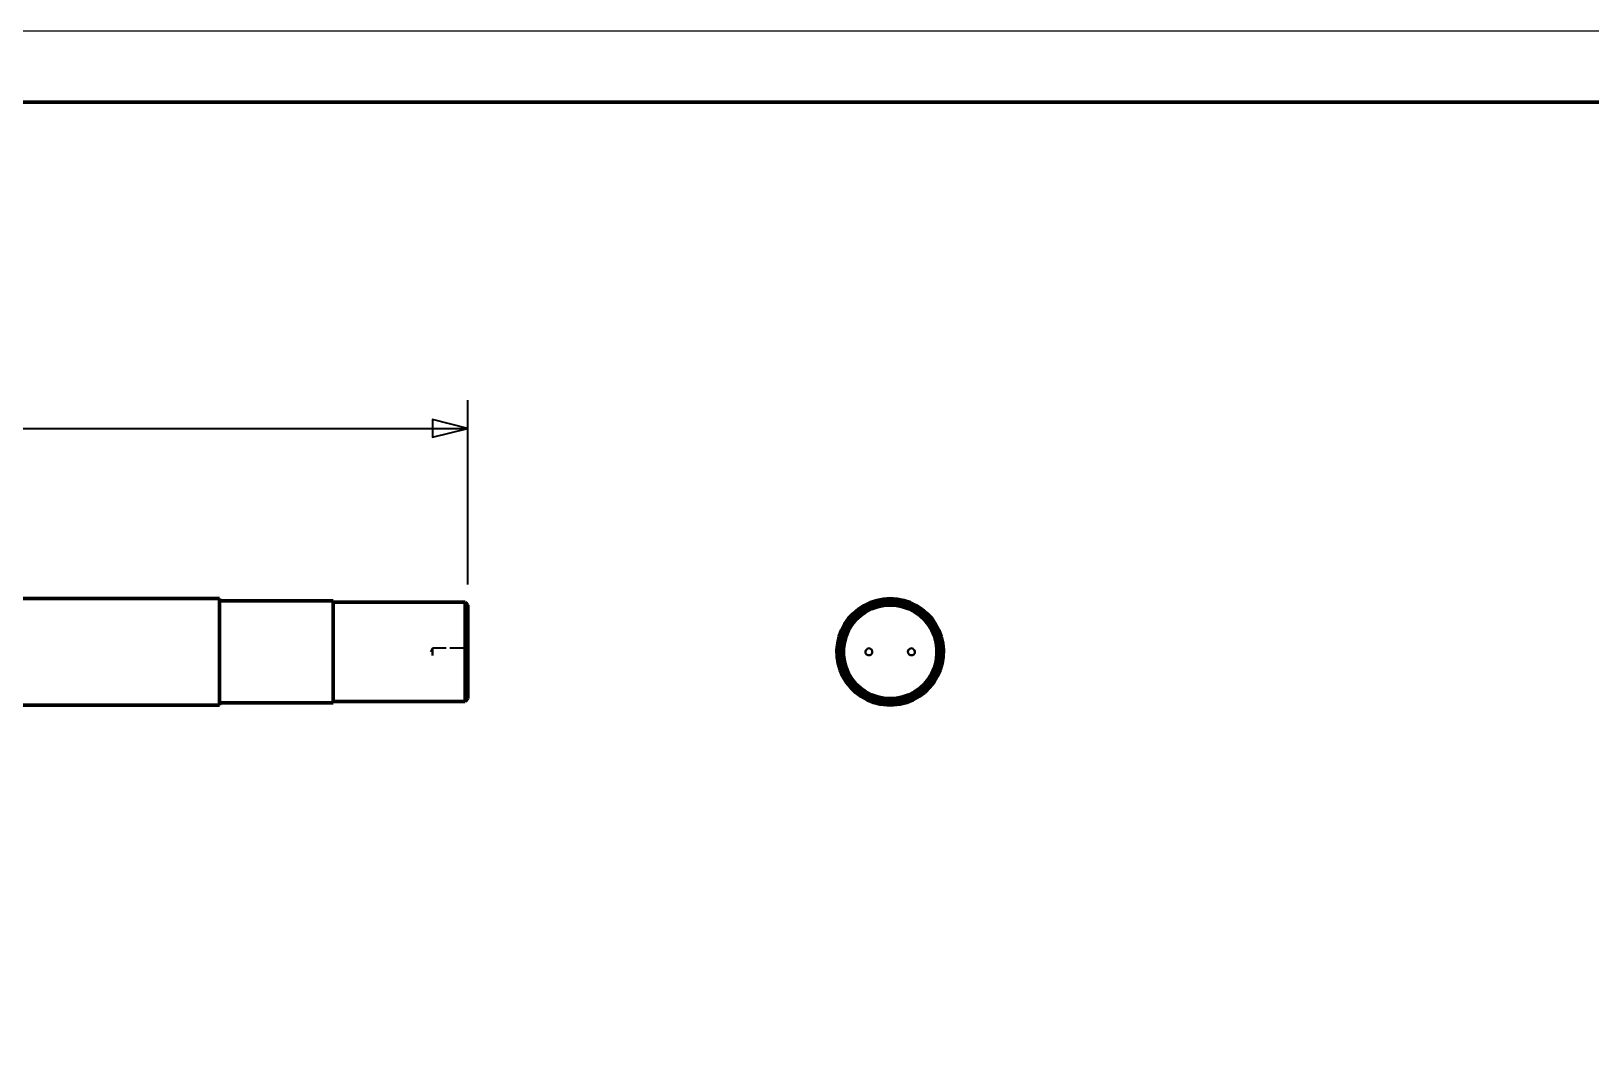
# Model space of a CAD drawing. Header units: millimetres. Extents: x 0 to 420, y 0 to 297.
# Drawn here: x 200.2 to 310.1, y 225 to 297 of the extents above; entities that cross this region are included whole.
import ezdxf

# ---------------------------------------------------------------- set-up
doc = ezdxf.new("R2010")
doc.units = ezdxf.units.MM
doc.linetypes.add('DASHED', pattern=[1.524, 1.27, -0.254])

msp = doc.modelspace()

# ---------------------------------------------------------------- linework, layer by layer
at = {"color": 7, "lineweight": 35}
for p, q in [((231, 258), (231, 271)), ((65, 269), (231, 269))]:
    msp.add_line(p, q, dxfattribs=at)
at = {"color": 1, "lineweight": 70}
for p, q in [((213.5, 257), (88.5, 257)), ((213.5, 256.91), (213.5, 257)), ((213.5, 256.63), (213.5, 256.91)), ((221.5, 256.85), (213.5, 256.85)), ((213.5, 256.18), (213.5, 256.63)), ((213.5, 255.59), (213.5, 256.18)), ((221.5, 256.76), (221.5, 256.85)), ((221.5, 256.49), (221.5, 256.76)), ((230.8, 256.75), (221.5, 256.75)), ((221.5, 256.06), (221.5, 256.49)), ((221.5, 255.49), (221.5, 256.06)), ((230.8, 256.66), (230.8, 256.75)), ((231, 256.55), (230.8, 256.75)), ((230.8, 256.4), (230.8, 256.66)), ((230.8, 255.99), (230.8, 256.4)), ((231, 256.55), (231, 256.47)), ((231, 256.47), (231, 256.22)), ((231, 256.22), (231, 255.83)), ((258.51, 256.26), (258.14, 255.94)), ((258.56, 256.11), (258.2, 255.8)), ((258.91, 256.52), (258.51, 256.26)), ((258.95, 256.37), (258.56, 256.11)), ((258.62, 256.03), (259, 256.28)), ((259.03, 256.07), (258.67, 255.81)), ((259.34, 256.73), (258.91, 256.52)), ((259.37, 256.58), (258.95, 256.37)), ((259, 256.28), (259.41, 256.48)), ((259.43, 256.28), (259.03, 256.07)), ((259.8, 256.88), (259.34, 256.73)), ((259.82, 256.73), (259.37, 256.58)), ((259.41, 256.48), (259.84, 256.63)), ((259.86, 256.43), (259.43, 256.28)), ((260.27, 256.97), (259.8, 256.88)), ((260.28, 256.82), (259.82, 256.73)), ((259.84, 256.63), (260.29, 256.72)), ((260.3, 256.52), (259.86, 256.43)), ((260.75, 257), (260.27, 256.97)), ((260.75, 256.85), (260.28, 256.82)), ((260.29, 256.72), (260.75, 256.75)), ((260.75, 256.55), (260.3, 256.52)), ((261.23, 256.97), (260.75, 257)), ((261.22, 256.82), (260.75, 256.85)), ((260.75, 256.75), (261.2, 256.72)), ((261.2, 256.52), (260.75, 256.55)), ((261.2, 256.72), (261.65, 256.63)), ((261.64, 256.43), (261.2, 256.52)), ((261.68, 256.73), (261.22, 256.82)), ((261.7, 256.88), (261.23, 256.97)), ((262.06, 256.28), (261.64, 256.43)), ((261.65, 256.63), (262.09, 256.48)), ((262.13, 256.58), (261.68, 256.73)), ((262.16, 256.73), (261.7, 256.88)), ((262.46, 256.07), (262.06, 256.28)), ((262.09, 256.48), (262.5, 256.28)), ((262.55, 256.37), (262.13, 256.58)), ((262.59, 256.52), (262.16, 256.73)), ((262.83, 255.81), (262.46, 256.07)), ((262.5, 256.28), (262.88, 256.03)), ((262.94, 256.11), (262.55, 256.37)), ((262.99, 256.26), (262.59, 256.52)), ((263.29, 255.8), (262.94, 256.11)), ((263.36, 255.94), (262.99, 256.26)), ((213.5, 254.88), (213.5, 255.59)), ((221.5, 254.81), (221.5, 255.49)), ((230.8, 255.43), (230.8, 255.99)), ((230.8, 254.77), (230.8, 255.43)), ((231, 255.83), (231, 255.31)), ((231, 255.31), (231, 254.68)), ((257.54, 255.19), (257.32, 254.77)), ((257.63, 255.05), (257.42, 254.63)), ((257.51, 254.59), (257.72, 255)), ((257.82, 255.59), (257.54, 255.19)), ((257.89, 255.44), (257.63, 255.05)), ((257.72, 255), (257.97, 255.38)), ((258.14, 255.94), (257.82, 255.59)), ((258.05, 255.15), (257.82, 254.77)), ((258.2, 255.8), (257.89, 255.44)), ((257.97, 255.38), (258.27, 255.72)), ((258.34, 255.5), (258.05, 255.15)), ((258.27, 255.72), (258.62, 256.03)), ((258.67, 255.81), (258.34, 255.5)), ((263.16, 255.5), (262.83, 255.81)), ((262.88, 256.03), (263.22, 255.72)), ((263.44, 255.15), (263.16, 255.5)), ((263.22, 255.72), (263.52, 255.38)), ((263.6, 255.44), (263.29, 255.8)), ((263.68, 255.59), (263.36, 255.94)), ((263.68, 254.77), (263.44, 255.15)), ((263.52, 255.38), (263.78, 255)), ((263.87, 255.05), (263.6, 255.44)), ((263.95, 255.19), (263.68, 255.59)), ((263.78, 255), (263.98, 254.59)), ((264.07, 254.63), (263.87, 255.05)), ((264.18, 254.77), (263.95, 255.19)), ((213.5, 254.08), (213.5, 254.88)), ((213.5, 253.25), (213.5, 254.08)), ((221.5, 254.05), (221.5, 254.81)), ((221.5, 253.25), (221.5, 254.05)), ((230.8, 254.03), (230.8, 254.77)), ((230.8, 253.25), (230.8, 254.03)), ((231, 254.68), (231, 253.98)), ((231, 253.98), (231, 253.25)), ((257.05, 253.85), (257, 253.37)), ((257.15, 254.32), (257.05, 253.85)), ((257.32, 254.77), (257.15, 254.32)), ((257.27, 254.18), (257.18, 253.72)), ((257.42, 254.63), (257.27, 254.18)), ((257.28, 253.71), (257.37, 254.16)), ((257.37, 254.16), (257.51, 254.59)), ((257.52, 253.92), (257.46, 253.48)), ((257.64, 254.36), (257.52, 253.92)), ((257.82, 254.77), (257.64, 254.36)), ((263.86, 254.36), (263.68, 254.77)), ((263.98, 253.92), (263.86, 254.36)), ((263.98, 254.59), (264.13, 254.16)), ((264.04, 253.48), (263.98, 253.92)), ((264.23, 254.18), (264.07, 254.63)), ((264.13, 254.16), (264.22, 253.71)), ((264.34, 254.32), (264.18, 254.77)), ((264.32, 253.72), (264.23, 254.18)), ((264.45, 253.85), (264.34, 254.32)), ((264.5, 253.37), (264.45, 253.85)), ((213.5, 252.42), (213.5, 253.25)), ((221.5, 252.45), (221.5, 253.25)), ((230.8, 252.47), (230.8, 253.25)), ((231, 253.25), (231, 252.52)), ((257, 253.37), (257.02, 252.89)), ((257.02, 252.89), (257.09, 252.42)), ((257.18, 253.72), (257.15, 253.25)), ((257.15, 253.25), (257.18, 252.78)), ((257.18, 252.78), (257.27, 252.32)), ((257.25, 253.25), (257.28, 253.71)), ((257.28, 252.79), (257.25, 253.25)), ((257.37, 252.34), (257.28, 252.79)), ((257.46, 253.48), (257.46, 253.02)), ((257.46, 253.02), (257.52, 252.58)), ((263.98, 252.58), (264.04, 253.02)), ((264.04, 253.02), (264.04, 253.48)), ((264.22, 252.79), (264.13, 252.34)), ((264.22, 253.71), (264.25, 253.25)), ((264.25, 253.25), (264.22, 252.79)), ((264.23, 252.32), (264.32, 252.78)), ((264.35, 253.25), (264.32, 253.72)), ((264.32, 252.78), (264.35, 253.25)), ((264.4, 252.42), (264.48, 252.89)), ((264.48, 252.89), (264.5, 253.37)), ((213.5, 251.62), (213.5, 252.42)), ((221.5, 251.69), (221.5, 252.45)), ((221.5, 251.01), (221.5, 251.69)), ((230.8, 251.73), (230.8, 252.47)), ((230.8, 251.07), (230.8, 251.73)), ((231, 252.52), (231, 251.82)), ((231, 251.82), (231, 251.19)), ((257.09, 252.42), (257.23, 251.95)), ((257.23, 251.95), (257.42, 251.52)), ((257.27, 252.32), (257.42, 251.87)), ((257.51, 251.91), (257.37, 252.34)), ((257.42, 251.87), (257.63, 251.45)), ((257.72, 251.5), (257.51, 251.91)), ((257.52, 252.58), (257.64, 252.14)), ((257.64, 252.14), (257.82, 251.73)), ((257.82, 251.73), (258.05, 251.35)), ((263.44, 251.35), (263.68, 251.73)), ((263.68, 251.73), (263.86, 252.14)), ((263.98, 251.91), (263.78, 251.5)), ((263.86, 252.14), (263.98, 252.58)), ((263.87, 251.45), (264.07, 251.87)), ((264.13, 252.34), (263.98, 251.91)), ((264.07, 251.87), (264.23, 252.32)), ((264.07, 251.52), (264.27, 251.95)), ((264.27, 251.95), (264.4, 252.42)), ((213.5, 250.91), (213.5, 251.62)), ((213.5, 250.32), (213.5, 250.91)), ((221.5, 250.44), (221.5, 251.01)), ((230.8, 250.51), (230.8, 251.07)), ((231, 251.19), (231, 250.67)), ((231, 250.67), (231, 250.28)), ((257.42, 251.52), (257.67, 251.1)), ((257.63, 251.45), (257.89, 251.06)), ((257.67, 251.1), (257.97, 250.73)), ((257.97, 251.12), (257.72, 251.5)), ((257.89, 251.06), (258.2, 250.7)), ((258.27, 250.78), (257.97, 251.12)), ((257.97, 250.73), (258.32, 250.39)), ((258.05, 251.35), (258.34, 251)), ((258.2, 250.7), (258.56, 250.39)), ((258.62, 250.47), (258.27, 250.78)), ((258.34, 251), (258.67, 250.69)), ((258.67, 250.69), (259.03, 250.43)), ((262.46, 250.43), (262.83, 250.69)), ((262.83, 250.69), (263.16, 251)), ((263.22, 250.78), (262.88, 250.47)), ((262.94, 250.39), (263.29, 250.7)), ((263.16, 251), (263.44, 251.35)), ((263.18, 250.39), (263.52, 250.73)), ((263.52, 251.12), (263.22, 250.78)), ((263.29, 250.7), (263.6, 251.06)), ((263.78, 251.5), (263.52, 251.12)), ((263.52, 250.73), (263.82, 251.1)), ((263.6, 251.06), (263.87, 251.45)), ((263.82, 251.1), (264.07, 251.52)), ((88.5, 249.5), (213.5, 249.5)), ((213.5, 249.87), (213.5, 250.32)), ((213.5, 249.59), (213.5, 249.87)), ((213.5, 249.65), (221.5, 249.65)), ((213.5, 249.5), (213.5, 249.59)), ((221.5, 250.01), (221.5, 250.44)), ((221.5, 249.74), (221.5, 250.01)), ((221.5, 249.75), (230.8, 249.75)), ((221.5, 249.65), (221.5, 249.74)), ((230.8, 250.1), (230.8, 250.51)), ((230.8, 249.84), (230.8, 250.1)), ((231, 249.95), (230.8, 249.75)), ((230.8, 249.75), (230.8, 249.84)), ((231, 250.28), (231, 250.03)), ((231, 250.03), (231, 249.95)), ((258.32, 250.39), (258.7, 250.11)), ((258.56, 250.39), (258.95, 250.13)), ((259, 250.22), (258.62, 250.47)), ((258.7, 250.11), (259.12, 249.87)), ((258.95, 250.13), (259.37, 249.92)), ((259.41, 250.02), (259, 250.22)), ((259.03, 250.43), (259.43, 250.22)), ((259.12, 249.87), (259.57, 249.69)), ((259.37, 249.92), (259.82, 249.77)), ((259.84, 249.87), (259.41, 250.02)), ((259.43, 250.22), (259.86, 250.07)), ((259.57, 249.69), (260.03, 249.57)), ((259.82, 249.77), (260.28, 249.68)), ((260.29, 249.78), (259.84, 249.87)), ((259.86, 250.07), (260.3, 249.98)), ((260.03, 249.57), (260.51, 249.51)), ((260.28, 249.68), (260.75, 249.65)), ((260.75, 249.75), (260.29, 249.78)), ((260.3, 249.98), (260.75, 249.95)), ((260.51, 249.51), (260.99, 249.51)), ((260.75, 249.95), (261.2, 249.98)), ((261.2, 249.78), (260.75, 249.75)), ((260.75, 249.65), (261.22, 249.68)), ((260.99, 249.51), (261.46, 249.57)), ((261.2, 249.98), (261.64, 250.07)), ((261.65, 249.87), (261.2, 249.78)), ((261.22, 249.68), (261.68, 249.77)), ((261.46, 249.57), (261.93, 249.69)), ((261.64, 250.07), (262.06, 250.22)), ((262.09, 250.02), (261.65, 249.87)), ((261.68, 249.77), (262.13, 249.92)), ((261.93, 249.69), (262.38, 249.87)), ((262.06, 250.22), (262.46, 250.43)), ((262.5, 250.22), (262.09, 250.02)), ((262.13, 249.92), (262.55, 250.13)), ((262.38, 249.87), (262.79, 250.11)), ((262.88, 250.47), (262.5, 250.22)), ((262.55, 250.13), (262.94, 250.39)), ((262.79, 250.11), (263.18, 250.39))]:
    msp.add_line(p, q, dxfattribs=at)
at = {"color": 5, "linetype": 'DASHED', "lineweight": 35}
for p, q in [((213.5, 257), (213.5, 256.91)), ((213.5, 256.91), (213.5, 256.63)), ((213.5, 256.85), (213.5, 256.76)), ((213.5, 256.76), (213.5, 256.85)), ((213.5, 256.76), (213.5, 256.49)), ((213.5, 256.49), (213.5, 256.76)), ((213.5, 256.63), (213.5, 256.18)), ((213.5, 256.49), (213.5, 256.06)), ((213.5, 256.06), (213.5, 256.49)), ((213.5, 256.18), (213.5, 255.59)), ((213.5, 256.06), (213.5, 255.49)), ((213.5, 255.49), (213.5, 256.06)), ((221.5, 256.85), (221.5, 256.76)), ((221.5, 256.76), (221.5, 256.49)), ((221.5, 256.75), (221.5, 256.66)), ((221.5, 256.66), (221.5, 256.75)), ((221.5, 256.66), (221.5, 256.4)), ((221.5, 256.4), (221.5, 256.66)), ((221.5, 256.49), (221.5, 256.06)), ((221.5, 256.4), (221.5, 255.99)), ((221.5, 255.99), (221.5, 256.4)), ((221.5, 256.06), (221.5, 255.49)), ((230.8, 256.75), (230.8, 256.66)), ((230.8, 256.66), (230.8, 256.4)), ((230.8, 256.4), (230.8, 255.99)), ((231, 256.47), (231, 256.55)), ((231, 256.22), (231, 256.47)), ((231, 255.83), (231, 256.22)), ((258.51, 256.26), (258.14, 255.94)), ((258.56, 256.11), (258.2, 255.8)), ((258.56, 256.11), (258.2, 255.8)), ((258.56, 256.11), (258.2, 255.8)), ((258.91, 256.52), (258.51, 256.26)), ((258.95, 256.37), (258.56, 256.11)), ((258.95, 256.37), (258.56, 256.11)), ((258.95, 256.37), (258.56, 256.11)), ((258.96, 256.26), (258.58, 256)), ((258.96, 256.26), (258.58, 256)), ((259, 256.28), (258.62, 256.03)), ((258.67, 255.81), (259.03, 256.07)), ((259.34, 256.73), (258.91, 256.52)), ((259.37, 256.58), (258.95, 256.37)), ((259.37, 256.58), (258.95, 256.37)), ((259.37, 256.58), (258.95, 256.37)), ((259.38, 256.47), (258.96, 256.26)), ((259.38, 256.47), (258.96, 256.26)), ((259.41, 256.48), (259, 256.28)), ((259.03, 256.07), (259.43, 256.28)), ((259.8, 256.88), (259.34, 256.73)), ((259.82, 256.73), (259.37, 256.58)), ((259.82, 256.73), (259.37, 256.58)), ((259.82, 256.73), (259.37, 256.58)), ((259.82, 256.63), (259.38, 256.47)), ((259.82, 256.63), (259.38, 256.47)), ((259.84, 256.63), (259.41, 256.48)), ((259.43, 256.28), (259.86, 256.43)), ((260.27, 256.97), (259.8, 256.88)), ((260.28, 256.82), (259.82, 256.73)), ((260.28, 256.82), (259.82, 256.73)), ((260.28, 256.82), (259.82, 256.73)), ((260.28, 256.72), (259.82, 256.63)), ((260.28, 256.72), (259.82, 256.63)), ((260.29, 256.72), (259.84, 256.63)), ((259.86, 256.43), (260.3, 256.52)), ((260.75, 257), (260.27, 256.97)), ((260.75, 256.85), (260.28, 256.82)), ((260.75, 256.85), (260.28, 256.82)), ((260.75, 256.85), (260.28, 256.82)), ((260.75, 256.75), (260.28, 256.72)), ((260.75, 256.75), (260.28, 256.72)), ((260.75, 256.75), (260.29, 256.72)), ((260.3, 256.52), (260.75, 256.55)), ((261.23, 256.97), (260.75, 257)), ((261.22, 256.82), (260.75, 256.85)), ((261.22, 256.82), (260.75, 256.85)), ((261.22, 256.82), (260.75, 256.85)), ((261.2, 256.72), (260.75, 256.75)), ((261.21, 256.72), (260.75, 256.75)), ((261.21, 256.72), (260.75, 256.75)), ((260.75, 256.55), (261.2, 256.52)), ((261.65, 256.63), (261.2, 256.72)), ((261.2, 256.52), (261.64, 256.43)), ((261.67, 256.63), (261.21, 256.72)), ((261.67, 256.63), (261.21, 256.72)), ((261.68, 256.73), (261.22, 256.82)), ((261.68, 256.73), (261.22, 256.82)), ((261.68, 256.73), (261.22, 256.82)), ((261.7, 256.88), (261.23, 256.97)), ((261.64, 256.43), (262.06, 256.28)), ((262.09, 256.48), (261.65, 256.63)), ((262.11, 256.47), (261.67, 256.63)), ((262.11, 256.47), (261.67, 256.63)), ((262.13, 256.58), (261.68, 256.73)), ((262.13, 256.58), (261.68, 256.73)), ((262.13, 256.58), (261.68, 256.73)), ((262.16, 256.73), (261.7, 256.88)), ((262.06, 256.28), (262.46, 256.07)), ((262.5, 256.28), (262.09, 256.48)), ((262.53, 256.26), (262.11, 256.47)), ((262.53, 256.26), (262.11, 256.47)), ((262.55, 256.37), (262.13, 256.58)), ((262.55, 256.37), (262.13, 256.58)), ((262.55, 256.37), (262.13, 256.58)), ((262.59, 256.52), (262.16, 256.73)), ((262.46, 256.07), (262.83, 255.81)), ((262.88, 256.03), (262.5, 256.28)), ((262.92, 256), (262.53, 256.26)), ((262.92, 256), (262.53, 256.26)), ((262.94, 256.11), (262.55, 256.37)), ((262.94, 256.11), (262.55, 256.37)), ((262.94, 256.11), (262.55, 256.37)), ((262.99, 256.26), (262.59, 256.52)), ((263.29, 255.8), (262.94, 256.11)), ((263.29, 255.8), (262.94, 256.11)), ((263.29, 255.8), (262.94, 256.11)), ((263.36, 255.94), (262.99, 256.26)), ((213.5, 255.59), (213.5, 254.88)), ((213.5, 255.49), (213.5, 254.81)), ((213.5, 254.81), (213.5, 255.49)), ((221.5, 255.99), (221.5, 255.43)), ((221.5, 255.43), (221.5, 255.99)), ((221.5, 255.49), (221.5, 254.81)), ((221.5, 255.43), (221.5, 254.77)), ((221.5, 254.77), (221.5, 255.43)), ((230.8, 255.99), (230.8, 255.43)), ((230.8, 255.43), (230.8, 254.77)), ((231, 255.31), (231, 255.83)), ((231, 254.68), (231, 255.31)), ((257.54, 255.19), (257.32, 254.77)), ((257.63, 255.05), (257.42, 254.63)), ((257.63, 255.05), (257.42, 254.63)), ((257.63, 255.05), (257.42, 254.63)), ((257.72, 255), (257.51, 254.59)), ((257.82, 255.59), (257.54, 255.19)), ((257.89, 255.44), (257.63, 255.05)), ((257.89, 255.44), (257.63, 255.05)), ((257.89, 255.44), (257.63, 255.05)), ((257.93, 255.33), (257.68, 254.93)), ((257.93, 255.33), (257.68, 254.93)), ((257.97, 255.38), (257.72, 255)), ((258.14, 255.94), (257.82, 255.59)), ((257.82, 254.77), (258.05, 255.15)), ((258.2, 255.8), (257.89, 255.44)), ((258.2, 255.8), (257.89, 255.44)), ((258.2, 255.8), (257.89, 255.44)), ((258.23, 255.68), (257.93, 255.33)), ((258.23, 255.68), (257.93, 255.33)), ((258.27, 255.72), (257.97, 255.38)), ((258.05, 255.15), (258.34, 255.5)), ((258.58, 256), (258.23, 255.68)), ((258.58, 256), (258.23, 255.68)), ((258.62, 256.03), (258.27, 255.72)), ((258.34, 255.5), (258.67, 255.81)), ((262.83, 255.81), (263.16, 255.5)), ((263.22, 255.72), (262.88, 256.03)), ((263.26, 255.68), (262.92, 256)), ((263.26, 255.68), (262.92, 256)), ((263.16, 255.5), (263.44, 255.15)), ((263.52, 255.38), (263.22, 255.72)), ((263.57, 255.33), (263.26, 255.68)), ((263.57, 255.33), (263.26, 255.68)), ((263.6, 255.44), (263.29, 255.8)), ((263.6, 255.44), (263.29, 255.8)), ((263.6, 255.44), (263.29, 255.8)), ((263.68, 255.59), (263.36, 255.94)), ((263.44, 255.15), (263.68, 254.77)), ((263.78, 255), (263.52, 255.38)), ((263.82, 254.93), (263.57, 255.33)), ((263.82, 254.93), (263.57, 255.33)), ((263.87, 255.05), (263.6, 255.44)), ((263.87, 255.05), (263.6, 255.44)), ((263.87, 255.05), (263.6, 255.44)), ((263.95, 255.19), (263.68, 255.59)), ((263.98, 254.59), (263.78, 255)), ((264.07, 254.63), (263.87, 255.05)), ((264.07, 254.63), (263.87, 255.05)), ((264.07, 254.63), (263.87, 255.05)), ((264.18, 254.77), (263.95, 255.19)), ((213.5, 254.88), (213.5, 254.08)), ((213.5, 254.81), (213.5, 254.05)), ((213.5, 254.05), (213.5, 254.81)), ((213.5, 254.08), (213.5, 253.25)), ((213.5, 254.05), (213.5, 253.25)), ((213.5, 253.25), (213.5, 254.05)), ((221.5, 254.81), (221.5, 254.05)), ((221.5, 254.77), (221.5, 254.03)), ((221.5, 254.03), (221.5, 254.77)), ((221.5, 254.05), (221.5, 253.25)), ((221.5, 254.03), (221.5, 253.25)), ((221.5, 253.25), (221.5, 254.03)), ((230.8, 254.77), (230.8, 254.03)), ((230.8, 254.03), (230.8, 253.25)), ((231, 253.98), (231, 254.68)), ((231, 253.25), (231, 253.98)), ((257.05, 253.85), (257, 253.37)), ((257.15, 254.32), (257.05, 253.85)), ((257.32, 254.77), (257.15, 254.32)), ((257.27, 254.18), (257.18, 253.72)), ((257.27, 254.18), (257.18, 253.72)), ((257.27, 254.18), (257.18, 253.72)), ((257.42, 254.63), (257.27, 254.18)), ((257.42, 254.63), (257.27, 254.18)), ((257.42, 254.63), (257.27, 254.18)), ((257.34, 254.06), (257.27, 253.6)), ((257.34, 254.06), (257.27, 253.6)), ((257.37, 254.16), (257.28, 253.71)), ((257.48, 254.51), (257.34, 254.06)), ((257.48, 254.51), (257.34, 254.06)), ((257.51, 254.59), (257.37, 254.16)), ((257.46, 253.48), (257.52, 253.92)), ((257.68, 254.93), (257.48, 254.51)), ((257.68, 254.93), (257.48, 254.51)), ((257.52, 253.92), (257.64, 254.36)), ((257.64, 254.36), (257.82, 254.77)), ((263.68, 254.77), (263.86, 254.36)), ((264.01, 254.51), (263.82, 254.93)), ((264.01, 254.51), (263.82, 254.93)), ((263.86, 254.36), (263.98, 253.92)), ((264.13, 254.16), (263.98, 254.59)), ((263.98, 253.92), (264.04, 253.48)), ((264.15, 254.06), (264.01, 254.51)), ((264.15, 254.06), (264.01, 254.51)), ((264.23, 254.18), (264.07, 254.63)), ((264.23, 254.18), (264.07, 254.63)), ((264.23, 254.18), (264.07, 254.63)), ((264.22, 253.71), (264.13, 254.16)), ((264.23, 253.6), (264.15, 254.06)), ((264.23, 253.6), (264.15, 254.06)), ((264.34, 254.32), (264.18, 254.77)), ((264.32, 253.72), (264.23, 254.18)), ((264.32, 253.72), (264.23, 254.18)), ((264.32, 253.72), (264.23, 254.18)), ((264.45, 253.85), (264.34, 254.32)), ((264.5, 253.37), (264.45, 253.85)), ((213.5, 253.25), (213.5, 252.42)), ((213.5, 253.25), (213.5, 252.45)), ((213.5, 252.45), (213.5, 253.25)), ((221.5, 253.25), (221.5, 252.47)), ((221.5, 252.47), (221.5, 253.25)), ((221.5, 253.25), (221.5, 252.45)), ((228.5, 253.5), (228.35, 253.25)), ((228.5, 253.5), (228.35, 253.25)), ((228.5, 253.5), (228.5, 253.49)), ((228.5, 253.49), (228.5, 253.5)), ((231, 253.5), (228.5, 253.5)), ((228.5, 253.5), (228.5, 253.49)), ((228.5, 253.49), (228.5, 253.5)), ((231, 253.5), (228.5, 253.5)), ((228.5, 253.49), (228.5, 253.47)), ((228.5, 253.47), (228.5, 253.49)), ((228.5, 253.49), (228.5, 253.47)), ((228.5, 253.47), (228.5, 253.49)), ((228.5, 253.47), (228.5, 253.44)), ((228.5, 253.44), (228.5, 253.47)), ((228.5, 253.47), (228.5, 253.44)), ((228.5, 253.44), (228.5, 253.47)), ((228.5, 253.44), (228.5, 253.4)), ((228.5, 253.4), (228.5, 253.44)), ((228.5, 253.44), (228.5, 253.4)), ((228.5, 253.4), (228.5, 253.44)), ((228.5, 253.4), (228.5, 253.36)), ((228.5, 253.36), (228.5, 253.4)), ((228.5, 253.4), (228.5, 253.36)), ((228.5, 253.36), (228.5, 253.4)), ((228.5, 253.36), (228.5, 253.3)), ((228.5, 253.3), (228.5, 253.36)), ((228.5, 253.36), (228.5, 253.3)), ((228.5, 253.3), (228.5, 253.36)), ((228.5, 253.3), (228.5, 253.25)), ((228.5, 253.25), (228.5, 253.3)), ((228.5, 253.3), (228.5, 253.25)), ((228.5, 253.25), (228.5, 253.3)), ((228.5, 253.25), (228.5, 253.2)), ((228.5, 253.2), (228.5, 253.25)), ((228.5, 253.25), (228.5, 253.2)), ((228.5, 253.2), (228.5, 253.25)), ((228.5, 253.2), (228.5, 253.14)), ((228.5, 253.14), (228.5, 253.2)), ((228.5, 253.2), (228.5, 253.14)), ((228.5, 253.14), (228.5, 253.2)), ((228.5, 253.14), (228.5, 253.1)), ((228.5, 253.1), (228.5, 253.14)), ((228.5, 253.14), (228.5, 253.1)), ((228.5, 253.1), (228.5, 253.14)), ((228.5, 253.1), (228.5, 253.06)), ((228.5, 253.06), (228.5, 253.1)), ((228.5, 253.1), (228.5, 253.06)), ((228.5, 253.06), (228.5, 253.1)), ((228.5, 253.06), (228.5, 253.03)), ((228.5, 253.03), (228.5, 253.06)), ((228.5, 253.06), (228.5, 253.03)), ((228.5, 253.03), (228.5, 253.06)), ((228.5, 253.03), (228.5, 253.01)), ((228.5, 253.01), (228.5, 253.03)), ((228.5, 253.03), (228.5, 253.01)), ((228.5, 253.01), (228.5, 253.03)), ((228.5, 253.01), (228.5, 253)), ((228.5, 253), (228.5, 253.01)), ((228.5, 253.01), (228.5, 253)), ((228.5, 253), (228.5, 253.01)), ((230.8, 253.25), (230.8, 252.47)), ((231, 253.5), (231, 253.49)), ((231, 253.49), (231, 253.5)), ((231, 253.5), (231, 253.49)), ((231, 253.49), (231, 253.5)), ((231, 253.49), (231, 253.47)), ((231, 253.47), (231, 253.49)), ((231, 253.49), (231, 253.47)), ((231, 253.47), (231, 253.49)), ((231, 253.47), (231, 253.44)), ((231, 253.44), (231, 253.47)), ((231, 253.47), (231, 253.44)), ((231, 253.44), (231, 253.47)), ((231, 253.44), (231, 253.4)), ((231, 253.4), (231, 253.44)), ((231, 253.44), (231, 253.4)), ((231, 253.4), (231, 253.44)), ((231, 253.4), (231, 253.36)), ((231, 253.36), (231, 253.4)), ((231, 253.4), (231, 253.36)), ((231, 253.36), (231, 253.4)), ((231, 253.36), (231, 253.3)), ((231, 253.3), (231, 253.36)), ((231, 253.36), (231, 253.3)), ((231, 253.3), (231, 253.36)), ((231, 253.3), (231, 253.25)), ((231, 253.25), (231, 253.3)), ((231, 253.3), (231, 253.25)), ((231, 253.25), (231, 253.3)), ((231, 253.25), (231, 253.2)), ((231, 253.2), (231, 253.25)), ((231, 253.25), (231, 253.2)), ((231, 253.2), (231, 253.25)), ((231, 252.52), (231, 253.25)), ((231, 253.2), (231, 253.14)), ((231, 253.14), (231, 253.2)), ((231, 253.2), (231, 253.14)), ((231, 253.14), (231, 253.2)), ((231, 253.14), (231, 253.1)), ((231, 253.1), (231, 253.14)), ((231, 253.14), (231, 253.1)), ((231, 253.1), (231, 253.14)), ((231, 253.1), (231, 253.06)), ((231, 253.06), (231, 253.1)), ((231, 253.1), (231, 253.06)), ((231, 253.06), (231, 253.1)), ((231, 253.06), (231, 253.03)), ((231, 253.03), (231, 253.06)), ((231, 253.06), (231, 253.03)), ((231, 253.03), (231, 253.06)), ((231, 253.03), (231, 253.01)), ((231, 253.01), (231, 253.03)), ((231, 253.03), (231, 253.01)), ((231, 253.01), (231, 253.03)), ((231, 253.01), (231, 253)), ((231, 253), (231, 253.01)), ((231, 253.01), (231, 253)), ((231, 253), (231, 253.01)), ((257, 253.37), (257.02, 252.89)), ((257.02, 252.89), (257.09, 252.42)), ((257.18, 253.72), (257.15, 253.25)), ((257.18, 253.72), (257.15, 253.25)), ((257.18, 253.72), (257.15, 253.25)), ((257.15, 253.25), (257.18, 252.78)), ((257.15, 253.25), (257.18, 252.78)), ((257.15, 253.25), (257.18, 252.78)), ((257.18, 252.78), (257.27, 252.32)), ((257.18, 252.78), (257.27, 252.32)), ((257.18, 252.78), (257.27, 252.32)), ((257.28, 253.71), (257.25, 253.25)), ((257.27, 253.6), (257.25, 253.13)), ((257.27, 253.6), (257.25, 253.13)), ((257.25, 253.25), (257.28, 252.79)), ((257.25, 253.13), (257.3, 252.67)), ((257.25, 253.13), (257.3, 252.67)), ((257.28, 252.79), (257.37, 252.34)), ((257.46, 253.02), (257.46, 253.48)), ((257.52, 252.58), (257.46, 253.02)), ((259.05, 253.39), (259, 253.28)), ((259, 253.28), (259.05, 253.39)), ((259, 253.28), (259.02, 253.16)), ((259.02, 253.16), (259, 253.28)), ((259.02, 253.16), (259.09, 253.07)), ((259.09, 253.07), (259.02, 253.16)), ((259.13, 253.47), (259.05, 253.39)), ((259.05, 253.39), (259.13, 253.47)), ((259.09, 253.07), (259.19, 253.01)), ((259.19, 253.01), (259.09, 253.07)), ((259.25, 253.5), (259.13, 253.47)), ((259.13, 253.47), (259.25, 253.5)), ((259.19, 253.01), (259.31, 253.01)), ((259.31, 253.01), (259.19, 253.01)), ((259.36, 253.47), (259.25, 253.5)), ((259.25, 253.5), (259.36, 253.47)), ((259.31, 253.01), (259.41, 253.07)), ((259.41, 253.07), (259.31, 253.01)), ((259.45, 253.39), (259.36, 253.47)), ((259.36, 253.47), (259.45, 253.39)), ((259.41, 253.07), (259.48, 253.16)), ((259.48, 253.16), (259.41, 253.07)), ((259.49, 253.28), (259.45, 253.39)), ((259.45, 253.39), (259.49, 253.28)), ((259.48, 253.16), (259.49, 253.28)), ((259.49, 253.28), (259.48, 253.16)), ((262.05, 253.39), (262, 253.28)), ((262, 253.28), (262.05, 253.39)), ((262, 253.28), (262.02, 253.16)), ((262.02, 253.16), (262, 253.28)), ((262.02, 253.16), (262.09, 253.07)), ((262.09, 253.07), (262.02, 253.16)), ((262.13, 253.47), (262.05, 253.39)), ((262.05, 253.39), (262.13, 253.47)), ((262.09, 253.07), (262.19, 253.01)), ((262.19, 253.01), (262.09, 253.07)), ((262.25, 253.5), (262.13, 253.47)), ((262.13, 253.47), (262.25, 253.5)), ((262.19, 253.01), (262.31, 253.01)), ((262.31, 253.01), (262.19, 253.01)), ((262.36, 253.47), (262.25, 253.5)), ((262.25, 253.5), (262.36, 253.47)), ((262.31, 253.01), (262.41, 253.07)), ((262.41, 253.07), (262.31, 253.01)), ((262.45, 253.39), (262.36, 253.47)), ((262.36, 253.47), (262.45, 253.39)), ((262.41, 253.07), (262.48, 253.16)), ((262.48, 253.16), (262.41, 253.07)), ((262.49, 253.28), (262.45, 253.39)), ((262.45, 253.39), (262.49, 253.28)), ((262.48, 253.16), (262.49, 253.28)), ((262.49, 253.28), (262.48, 253.16)), ((264.04, 253.02), (263.98, 252.58)), ((264.04, 253.48), (264.04, 253.02)), ((264.13, 252.34), (264.22, 252.79)), ((264.2, 252.67), (264.25, 253.13)), ((264.2, 252.67), (264.25, 253.13)), ((264.25, 253.25), (264.22, 253.71)), ((264.22, 252.79), (264.25, 253.25)), ((264.25, 253.13), (264.23, 253.6)), ((264.25, 253.13), (264.23, 253.6)), ((264.23, 252.32), (264.32, 252.78)), ((264.23, 252.32), (264.32, 252.78)), ((264.23, 252.32), (264.32, 252.78)), ((264.35, 253.25), (264.32, 253.72)), ((264.35, 253.25), (264.32, 253.72)), ((264.35, 253.25), (264.32, 253.72)), ((264.32, 252.78), (264.35, 253.25)), ((264.32, 252.78), (264.35, 253.25)), ((264.32, 252.78), (264.35, 253.25)), ((264.4, 252.42), (264.48, 252.89)), ((264.48, 252.89), (264.5, 253.37)), ((213.5, 252.45), (213.5, 251.69)), ((213.5, 251.69), (213.5, 252.45)), ((213.5, 252.42), (213.5, 251.62)), ((213.5, 251.69), (213.5, 251.01)), ((213.5, 251.01), (213.5, 251.69)), ((221.5, 252.47), (221.5, 251.73)), ((221.5, 251.73), (221.5, 252.47)), ((221.5, 252.45), (221.5, 251.69)), ((221.5, 251.73), (221.5, 251.07)), ((221.5, 251.07), (221.5, 251.73)), ((221.5, 251.69), (221.5, 251.01)), ((230.8, 252.47), (230.8, 251.73)), ((230.8, 251.73), (230.8, 251.07)), ((231, 251.82), (231, 252.52)), ((231, 251.19), (231, 251.82)), ((257.09, 252.42), (257.23, 251.95)), ((257.23, 251.95), (257.42, 251.52)), ((257.27, 252.32), (257.42, 251.87)), ((257.27, 252.32), (257.42, 251.87)), ((257.27, 252.32), (257.42, 251.87)), ((257.3, 252.67), (257.41, 252.21)), ((257.3, 252.67), (257.41, 252.21)), ((257.37, 252.34), (257.51, 251.91)), ((257.41, 252.21), (257.57, 251.78)), ((257.41, 252.21), (257.57, 251.78)), ((257.42, 251.87), (257.63, 251.45)), ((257.42, 251.87), (257.63, 251.45)), ((257.42, 251.87), (257.63, 251.45)), ((257.51, 251.91), (257.72, 251.5)), ((257.64, 252.14), (257.52, 252.58)), ((257.57, 251.78), (257.8, 251.37)), ((257.57, 251.78), (257.8, 251.37)), ((257.82, 251.73), (257.64, 252.14)), ((258.05, 251.35), (257.82, 251.73)), ((263.68, 251.73), (263.44, 251.35)), ((263.86, 252.14), (263.68, 251.73)), ((263.7, 251.37), (263.92, 251.78)), ((263.7, 251.37), (263.92, 251.78)), ((263.78, 251.5), (263.98, 251.91)), ((263.98, 252.58), (263.86, 252.14)), ((263.87, 251.45), (264.07, 251.87)), ((263.87, 251.45), (264.07, 251.87)), ((263.87, 251.45), (264.07, 251.87)), ((263.92, 251.78), (264.09, 252.21)), ((263.92, 251.78), (264.09, 252.21)), ((263.98, 251.91), (264.13, 252.34)), ((264.07, 251.87), (264.23, 252.32)), ((264.07, 251.87), (264.23, 252.32)), ((264.07, 251.87), (264.23, 252.32)), ((264.07, 251.52), (264.27, 251.95)), ((264.09, 252.21), (264.2, 252.67)), ((264.09, 252.21), (264.2, 252.67)), ((264.27, 251.95), (264.4, 252.42)), ((213.5, 251.62), (213.5, 250.91)), ((213.5, 251.01), (213.5, 250.44)), ((213.5, 250.44), (213.5, 251.01)), ((213.5, 250.91), (213.5, 250.32)), ((221.5, 251.07), (221.5, 250.51)), ((221.5, 250.51), (221.5, 251.07)), ((221.5, 251.01), (221.5, 250.44)), ((230.8, 251.07), (230.8, 250.51)), ((231, 250.67), (231, 251.19)), ((231, 250.28), (231, 250.67)), ((257.42, 251.52), (257.67, 251.1)), ((257.63, 251.45), (257.89, 251.06)), ((257.63, 251.45), (257.89, 251.06)), ((257.63, 251.45), (257.89, 251.06)), ((257.67, 251.1), (257.97, 250.73)), ((257.72, 251.5), (257.97, 251.12)), ((257.8, 251.37), (258.08, 250.99)), ((257.8, 251.37), (258.08, 250.99)), ((257.89, 251.06), (258.2, 250.7)), ((257.89, 251.06), (258.2, 250.7)), ((257.89, 251.06), (258.2, 250.7)), ((257.97, 251.12), (258.27, 250.78)), ((257.97, 250.73), (258.32, 250.39)), ((258.34, 251), (258.05, 251.35)), ((258.08, 250.99), (258.4, 250.65)), ((258.08, 250.99), (258.4, 250.65)), ((258.2, 250.7), (258.56, 250.39)), ((258.2, 250.7), (258.56, 250.39)), ((258.2, 250.7), (258.56, 250.39)), ((258.27, 250.78), (258.62, 250.47)), ((258.67, 250.69), (258.34, 251)), ((258.4, 250.65), (258.77, 250.36)), ((258.4, 250.65), (258.77, 250.36)), ((259.03, 250.43), (258.67, 250.69)), ((262.83, 250.69), (262.46, 250.43)), ((262.73, 250.36), (263.1, 250.65)), ((262.73, 250.36), (263.1, 250.65)), ((263.16, 251), (262.83, 250.69)), ((262.88, 250.47), (263.22, 250.78)), ((262.94, 250.39), (263.29, 250.7)), ((262.94, 250.39), (263.29, 250.7)), ((262.94, 250.39), (263.29, 250.7)), ((263.1, 250.65), (263.42, 250.99)), ((263.1, 250.65), (263.42, 250.99)), ((263.44, 251.35), (263.16, 251)), ((263.18, 250.39), (263.52, 250.73)), ((263.22, 250.78), (263.52, 251.12)), ((263.29, 250.7), (263.6, 251.06)), ((263.29, 250.7), (263.6, 251.06)), ((263.29, 250.7), (263.6, 251.06)), ((263.42, 250.99), (263.7, 251.37)), ((263.42, 250.99), (263.7, 251.37)), ((263.52, 251.12), (263.78, 251.5)), ((263.52, 250.73), (263.82, 251.1)), ((263.6, 251.06), (263.87, 251.45)), ((263.6, 251.06), (263.87, 251.45)), ((263.6, 251.06), (263.87, 251.45)), ((263.82, 251.1), (264.07, 251.52)), ((213.5, 250.44), (213.5, 250.01)), ((213.5, 250.01), (213.5, 250.44)), ((213.5, 250.32), (213.5, 249.87)), ((213.5, 250.01), (213.5, 249.74)), ((213.5, 249.74), (213.5, 250.01)), ((213.5, 249.87), (213.5, 249.59)), ((213.5, 249.74), (213.5, 249.65)), ((213.5, 249.65), (213.5, 249.74)), ((213.5, 249.59), (213.5, 249.5)), ((221.5, 250.51), (221.5, 250.1)), ((221.5, 250.1), (221.5, 250.51)), ((221.5, 250.44), (221.5, 250.01)), ((221.5, 250.1), (221.5, 249.84)), ((221.5, 249.84), (221.5, 250.1)), ((221.5, 250.01), (221.5, 249.74)), ((221.5, 249.84), (221.5, 249.75)), ((221.5, 249.75), (221.5, 249.84)), ((221.5, 249.74), (221.5, 249.65)), ((230.8, 250.51), (230.8, 250.1)), ((230.8, 250.1), (230.8, 249.84)), ((230.8, 249.84), (230.8, 249.75)), ((231, 250.03), (231, 250.28)), ((231, 249.95), (231, 250.03)), ((258.32, 250.39), (258.7, 250.11)), ((258.56, 250.39), (258.95, 250.13)), ((258.56, 250.39), (258.95, 250.13)), ((258.56, 250.39), (258.95, 250.13)), ((258.62, 250.47), (259, 250.22)), ((258.7, 250.11), (259.12, 249.87)), ((258.77, 250.36), (259.17, 250.13)), ((258.77, 250.36), (259.17, 250.13)), ((258.95, 250.13), (259.37, 249.92)), ((258.95, 250.13), (259.37, 249.92)), ((258.95, 250.13), (259.37, 249.92)), ((259, 250.22), (259.41, 250.02)), ((259.43, 250.22), (259.03, 250.43)), ((259.12, 249.87), (259.57, 249.69)), ((259.17, 250.13), (259.6, 249.94)), ((259.17, 250.13), (259.6, 249.94)), ((259.37, 249.92), (259.82, 249.77)), ((259.37, 249.92), (259.82, 249.77)), ((259.37, 249.92), (259.82, 249.77)), ((259.41, 250.02), (259.84, 249.87)), ((259.86, 250.07), (259.43, 250.22)), ((259.57, 249.69), (260.03, 249.57)), ((259.6, 249.94), (260.05, 249.82)), ((259.6, 249.94), (260.05, 249.82)), ((259.82, 249.77), (260.28, 249.68)), ((259.82, 249.77), (260.28, 249.68)), ((259.82, 249.77), (260.28, 249.68)), ((259.84, 249.87), (260.29, 249.78)), ((260.3, 249.98), (259.86, 250.07)), ((260.03, 249.57), (260.51, 249.51)), ((260.05, 249.82), (260.51, 249.76)), ((260.05, 249.82), (260.51, 249.76)), ((260.28, 249.68), (260.75, 249.65)), ((260.28, 249.68), (260.75, 249.65)), ((260.28, 249.68), (260.75, 249.65)), ((260.29, 249.78), (260.75, 249.75)), ((260.75, 249.95), (260.3, 249.98)), ((260.51, 249.76), (260.98, 249.76)), ((260.51, 249.76), (260.98, 249.76)), ((260.51, 249.51), (260.99, 249.51)), ((261.2, 249.98), (260.75, 249.95)), ((260.75, 249.75), (261.2, 249.78)), ((260.75, 249.65), (261.22, 249.68)), ((260.75, 249.65), (261.22, 249.68)), ((260.75, 249.65), (261.22, 249.68)), ((260.98, 249.76), (261.45, 249.82)), ((260.98, 249.76), (261.45, 249.82)), ((260.99, 249.51), (261.46, 249.57)), ((261.64, 250.07), (261.2, 249.98)), ((261.2, 249.78), (261.65, 249.87)), ((261.22, 249.68), (261.68, 249.77)), ((261.22, 249.68), (261.68, 249.77)), ((261.22, 249.68), (261.68, 249.77)), ((261.45, 249.82), (261.9, 249.94)), ((261.45, 249.82), (261.9, 249.94)), ((261.46, 249.57), (261.93, 249.69)), ((262.06, 250.22), (261.64, 250.07)), ((261.65, 249.87), (262.09, 250.02)), ((261.68, 249.77), (262.13, 249.92)), ((261.68, 249.77), (262.13, 249.92)), ((261.68, 249.77), (262.13, 249.92)), ((261.9, 249.94), (262.33, 250.13)), ((261.9, 249.94), (262.33, 250.13)), ((261.93, 249.69), (262.38, 249.87)), ((262.46, 250.43), (262.06, 250.22)), ((262.09, 250.02), (262.5, 250.22)), ((262.13, 249.92), (262.55, 250.13)), ((262.13, 249.92), (262.55, 250.13)), ((262.13, 249.92), (262.55, 250.13)), ((262.33, 250.13), (262.73, 250.36)), ((262.33, 250.13), (262.73, 250.36)), ((262.38, 249.87), (262.79, 250.11)), ((262.5, 250.22), (262.88, 250.47)), ((262.55, 250.13), (262.94, 250.39)), ((262.55, 250.13), (262.94, 250.39)), ((262.55, 250.13), (262.94, 250.39)), ((262.79, 250.11), (263.18, 250.39))]:
    msp.add_line(p, q, dxfattribs=at)
at = {"color": 7, "lineweight": 25}
msp.add_lwpolyline([(0, 0), (420, 0), (420, 297), (0, 297)], close=True, dxfattribs=at)
at = {"color": 7, "lineweight": 70}
msp.add_lwpolyline([(20, 5), (415, 5), (415, 292), (20, 292)], close=True, dxfattribs=at)
at = {"color": 7, "lineweight": 35}
msp.add_lwpolyline([(231, 269), (228.5, 269.62), (228.5, 268.38)], close=True, dxfattribs=at)

doc.saveas('drawing.dxf')
